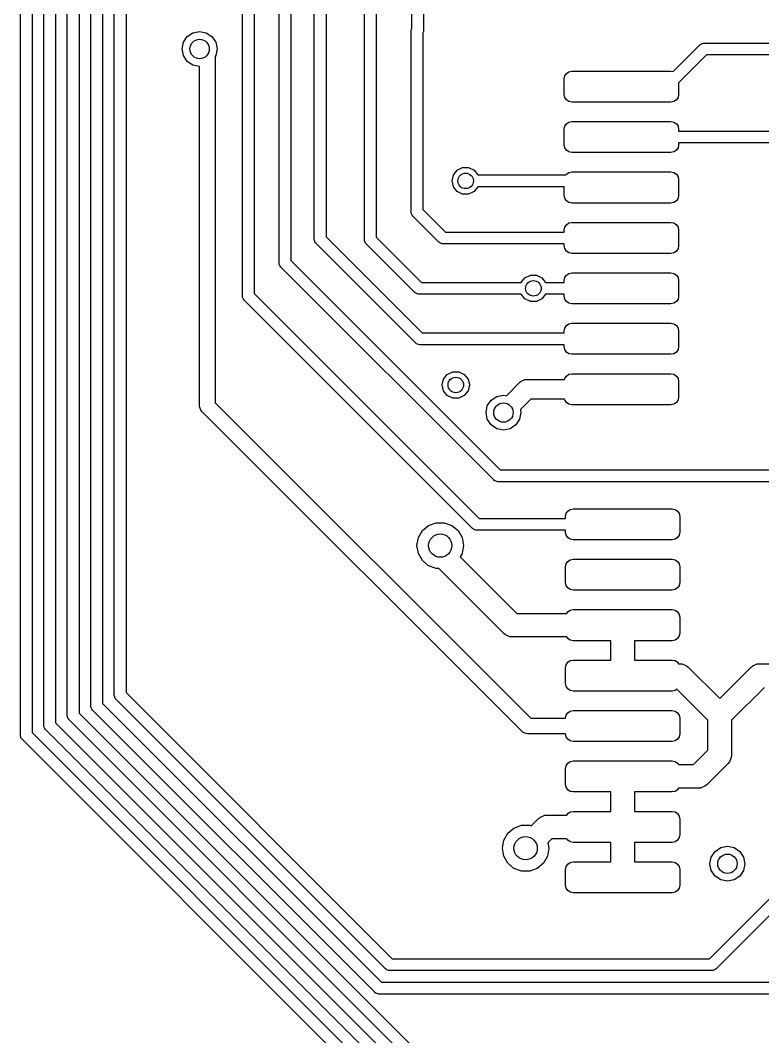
# Model space of a CAD drawing. Extents: x 0.05 to 3.89, y 0.04 to 4.21.
# Drawn here: x 0.322 to 0.699, y 0.857 to 1.373 of the extents above; entities that cross this region are included whole.
import ezdxf

# ---------------------------------------------------------------- set-up
doc = ezdxf.new("R2010")
doc.units = 0
doc.header["$MEASUREMENT"] = 0
doc.layers.add('BLACK', color=7, linetype='CONTINUOUS')

msp = doc.modelspace()

# ---------------------------------------------------------------- linework, layer by layer
at = {"layer": 'BLACK', "linetype": 'CONTINUOUS'}
for p, q in [((0.32246, 1.01016), (0.32246, 1.7734)), ((0.32846, 1.77215), (0.32846, 1.0114)), ((0.33436, 1.01509), (0.33436, 1.76846)), ((0.34036, 1.76722), (0.34036, 1.01633)), ((0.34627, 1.02002), (0.34627, 1.75902)), ((0.35227, 1.75778), (0.35227, 1.02127)), ((0.35817, 1.02496), (0.35817, 1.75409)), ((0.36417, 1.75284), (0.36417, 1.0262)), ((0.37008, 1.03046), (0.37008, 1.62111)), ((0.37608, 1.61943), (0.37608, 1.03171)), ((0.47757, 1.43907), (0.47757, 1.2629)), ((0.47157, 1.26165), (0.47157, 1.43783)), ((0.45369, 1.24969), (0.45369, 1.43043)), ((0.45969, 1.43167), (0.45969, 1.25093)), ((0.52694, 1.42882), (0.52694, 1.36773)), ((0.52094, 1.36862), (0.52094, 1.42758)), ((0.43507, 1.23296), (0.43507, 1.41449)), ((0.44107, 1.41574), (0.44107, 1.2342)), ((0.497, 1.2615), (0.497, 1.41095)), ((0.503, 1.41167), (0.503, 1.26274)), ((0.41, 1.36645), (0.41339, 1.36713)), ((0.41339, 1.36713), (0.41678, 1.36645)), ((0.52062, 1.36741), (0.52068, 1.368)), ((0.52062, 1.27559), (0.52062, 1.36741)), ((0.52068, 1.368), (0.52094, 1.36862)), ((0.52688, 1.36714), (0.52662, 1.36652)), ((0.52662, 1.36652), (0.52662, 1.27683)), ((0.52694, 1.36773), (0.52688, 1.36714)), ((0.40453, 1.35827), (0.4052, 1.36166)), ((0.4052, 1.36166), (0.40712, 1.36453)), ((0.40712, 1.36453), (0.41, 1.36645)), ((0.41678, 1.36645), (0.41965, 1.36453)), ((0.41965, 1.36453), (0.42157, 1.36166)), ((0.42157, 1.36166), (0.42224, 1.35827)), ((0.4052, 1.35488), (0.40453, 1.35827)), ((0.42224, 1.35827), (0.42157, 1.35488)), ((0.65359, 1.34681), (0.66717, 1.36039)), ((0.66717, 1.36039), (0.66762, 1.36076)), ((0.66762, 1.36076), (0.66871, 1.36121)), ((0.66871, 1.36121), (0.66929, 1.36127)), ((0.66929, 1.36127), (0.72141, 1.36127)), ((0.40712, 1.352), (0.4052, 1.35488)), ((0.41, 1.35008), (0.40712, 1.352)), ((0.42157, 1.35488), (0.42125, 1.3544)), ((0.42125, 1.3544), (0.42126, 1.35433)), ((0.42126, 1.35433), (0.42126, 1.1788)), ((0.67053, 1.35527), (0.65633, 1.34106)), ((0.72317, 1.35527), (0.67053, 1.35527)), ((0.41339, 1.34941), (0.41, 1.35008)), ((0.41339, 1.17717), (0.41339, 1.34941)), ((0.59856, 1.34462), (0.59941, 1.34589)), ((0.59941, 1.34589), (0.60069, 1.34675)), ((0.60069, 1.34675), (0.60219, 1.34705)), ((0.60219, 1.34705), (0.65239, 1.34705)), ((0.65239, 1.34705), (0.65359, 1.34681)), ((0.59826, 1.34311), (0.59856, 1.34462)), ((0.59826, 1.33524), (0.59826, 1.34311)), ((0.65633, 1.34106), (0.65633, 1.33524)), ((0.59856, 1.33373), (0.59826, 1.33524)), ((0.59941, 1.33245), (0.59856, 1.33373)), ((0.60069, 1.3316), (0.59941, 1.33245)), ((0.60219, 1.3313), (0.60069, 1.3316)), ((0.65239, 1.3313), (0.60219, 1.3313)), ((0.6539, 1.3316), (0.65239, 1.3313)), ((0.65518, 1.33245), (0.6539, 1.3316)), ((0.65603, 1.33373), (0.65518, 1.33245)), ((0.65633, 1.33524), (0.65603, 1.33373)), ((0.59856, 1.31903), (0.59941, 1.3203)), ((0.59941, 1.3203), (0.60069, 1.32116)), ((0.60069, 1.32116), (0.60219, 1.32146)), ((0.60219, 1.32146), (0.65239, 1.32146)), ((0.65239, 1.32146), (0.6539, 1.32116)), ((0.6539, 1.32116), (0.65518, 1.3203)), ((0.65518, 1.3203), (0.65603, 1.31903)), ((0.59826, 1.31752), (0.59856, 1.31903)), ((0.59826, 1.30965), (0.59826, 1.31752)), ((0.65603, 1.31903), (0.65633, 1.31752)), ((0.65633, 1.31752), (0.65633, 1.31658)), ((0.65633, 1.31658), (0.70998, 1.31658)), ((0.71122, 1.31058), (0.65633, 1.31058)), ((0.65633, 1.31058), (0.65633, 1.30965)), ((0.59856, 1.30814), (0.59826, 1.30965)), ((0.59941, 1.30686), (0.59856, 1.30814)), ((0.60069, 1.30601), (0.59941, 1.30686)), ((0.60219, 1.30571), (0.60069, 1.30601)), ((0.65239, 1.30571), (0.60219, 1.30571)), ((0.6539, 1.30601), (0.65239, 1.30571)), ((0.65518, 1.30686), (0.6539, 1.30601)), ((0.65603, 1.30814), (0.65518, 1.30686)), ((0.65633, 1.30965), (0.65603, 1.30814)), ((0.54142, 1.29134), (0.5421, 1.29433)), ((0.5421, 1.29433), (0.54401, 1.29673)), ((0.54401, 1.29673), (0.54677, 1.29806)), ((0.54677, 1.29806), (0.54984, 1.29806)), ((0.54984, 1.29806), (0.5526, 1.29673)), ((0.5526, 1.29673), (0.55451, 1.29434)), ((0.55451, 1.29434), (0.59916, 1.29434)), ((0.59916, 1.29434), (0.59941, 1.29471)), ((0.59941, 1.29471), (0.60069, 1.29557)), ((0.60069, 1.29557), (0.60219, 1.29587)), ((0.60219, 1.29587), (0.65239, 1.29587)), ((0.65239, 1.29587), (0.6539, 1.29557)), ((0.6539, 1.29557), (0.65518, 1.29471)), ((0.65518, 1.29471), (0.65603, 1.29344)), ((0.5421, 1.28835), (0.54142, 1.29134)), ((0.65603, 1.29344), (0.65633, 1.29193)), ((0.65633, 1.29193), (0.65633, 1.28406)), ((0.54401, 1.28595), (0.5421, 1.28835)), ((0.54677, 1.28462), (0.54401, 1.28595)), ((0.54984, 1.28462), (0.54677, 1.28462)), ((0.5526, 1.28595), (0.54984, 1.28462)), ((0.55451, 1.28834), (0.5526, 1.28595)), ((0.59826, 1.28834), (0.55451, 1.28834)), ((0.59826, 1.28406), (0.59826, 1.28834)), ((0.59856, 1.28255), (0.59826, 1.28406)), ((0.65633, 1.28406), (0.65603, 1.28255)), ((0.59941, 1.28127), (0.59856, 1.28255)), ((0.60069, 1.28042), (0.59941, 1.28127)), ((0.60219, 1.28012), (0.60069, 1.28042)), ((0.65239, 1.28012), (0.60219, 1.28012)), ((0.6539, 1.28042), (0.65239, 1.28012)), ((0.65518, 1.28127), (0.6539, 1.28042)), ((0.65603, 1.28255), (0.65518, 1.28127)), ((0.52068, 1.27501), (0.52062, 1.27559)), ((0.52113, 1.27392), (0.52068, 1.27501)), ((0.5215, 1.27347), (0.52113, 1.27392)), ((0.52662, 1.27683), (0.53805, 1.2654)), ((0.53469, 1.26028), (0.5215, 1.27347)), ((0.59856, 1.26785), (0.59941, 1.26912)), ((0.59941, 1.26912), (0.60069, 1.26998)), ((0.60069, 1.26998), (0.60219, 1.27028)), ((0.60219, 1.27028), (0.65239, 1.27028)), ((0.65239, 1.27028), (0.6539, 1.26998)), ((0.6539, 1.26998), (0.65518, 1.26912)), ((0.65518, 1.26912), (0.65603, 1.26785)), ((0.53805, 1.2654), (0.59826, 1.2654)), ((0.59826, 1.26634), (0.59856, 1.26785)), ((0.59826, 1.2654), (0.59826, 1.26634)), ((0.65603, 1.26785), (0.65633, 1.26634)), ((0.65633, 1.26634), (0.65633, 1.25846)), ((0.47162, 1.26107), (0.47157, 1.26165)), ((0.47207, 1.25999), (0.47162, 1.26107)), ((0.47245, 1.25953), (0.47207, 1.25999)), ((0.52288, 1.2091), (0.47245, 1.25953)), ((0.47757, 1.2629), (0.52624, 1.21422)), ((0.49706, 1.26091), (0.497, 1.2615)), ((0.49751, 1.25983), (0.49706, 1.26091)), ((0.49788, 1.25938), (0.49751, 1.25983)), ((0.52257, 1.23469), (0.49788, 1.25938)), ((0.503, 1.26274), (0.52593, 1.23981)), ((0.53514, 1.25991), (0.53469, 1.26028)), ((0.53623, 1.25946), (0.53514, 1.25991)), ((0.53681, 1.2594), (0.53623, 1.25946)), ((0.59826, 1.2594), (0.53681, 1.2594)), ((0.59826, 1.25846), (0.59826, 1.2594)), ((0.59856, 1.25696), (0.59826, 1.25846)), ((0.65633, 1.25846), (0.65603, 1.25696)), ((0.59941, 1.25568), (0.59856, 1.25696)), ((0.60069, 1.25483), (0.59941, 1.25568)), ((0.60219, 1.25453), (0.60069, 1.25483)), ((0.65239, 1.25453), (0.60219, 1.25453)), ((0.6539, 1.25483), (0.65239, 1.25453)), ((0.65518, 1.25568), (0.6539, 1.25483)), ((0.65603, 1.25696), (0.65518, 1.25568)), ((0.45375, 1.2491), (0.45369, 1.24969)), ((0.4542, 1.24802), (0.45375, 1.2491)), ((0.45457, 1.24757), (0.4542, 1.24802)), ((0.45969, 1.25093), (0.56589, 1.14473)), ((0.56253, 1.13961), (0.45457, 1.24757)), ((0.57838, 1.2422), (0.58114, 1.24353)), ((0.58114, 1.24353), (0.58421, 1.24353)), ((0.58421, 1.24353), (0.58697, 1.2422)), ((0.59856, 1.24225), (0.59941, 1.24353)), ((0.59941, 1.24353), (0.60069, 1.24439)), ((0.60069, 1.24439), (0.60219, 1.24469)), ((0.60219, 1.24469), (0.65239, 1.24469)), ((0.65239, 1.24469), (0.6539, 1.24439)), ((0.6539, 1.24439), (0.65518, 1.24353)), ((0.65518, 1.24353), (0.65603, 1.24225)), ((0.52593, 1.23981), (0.57648, 1.23981)), ((0.57648, 1.23981), (0.57838, 1.2422)), ((0.58697, 1.2422), (0.58888, 1.23981)), ((0.58888, 1.23981), (0.59826, 1.23981)), ((0.59826, 1.24075), (0.59856, 1.24225)), ((0.59826, 1.23981), (0.59826, 1.24075)), ((0.65603, 1.24225), (0.65633, 1.24075)), ((0.65633, 1.24075), (0.65633, 1.23287)), ((0.43513, 1.23237), (0.43507, 1.23296)), ((0.44107, 1.2342), (0.55515, 1.12013)), ((0.52302, 1.23432), (0.52257, 1.23469)), ((0.5234, 1.23416), (0.52302, 1.23432)), ((0.5241, 1.23387), (0.5234, 1.23416)), ((0.52469, 1.23381), (0.5241, 1.23387)), ((0.57648, 1.23381), (0.52469, 1.23381)), ((0.57838, 1.23142), (0.57648, 1.23381)), ((0.58888, 1.23381), (0.58697, 1.23142)), ((0.59826, 1.23381), (0.58888, 1.23381)), ((0.59826, 1.23287), (0.59826, 1.23381)), ((0.59856, 1.23137), (0.59826, 1.23287)), ((0.65633, 1.23287), (0.65603, 1.23137)), ((0.43558, 1.23129), (0.43513, 1.23237)), ((0.43595, 1.23084), (0.43558, 1.23129)), ((0.55178, 1.115), (0.43595, 1.23084)), ((0.58114, 1.23009), (0.57838, 1.23142)), ((0.58421, 1.23009), (0.58114, 1.23009)), ((0.58697, 1.23142), (0.58421, 1.23009)), ((0.59941, 1.23009), (0.59856, 1.23137)), ((0.60069, 1.22924), (0.59941, 1.23009)), ((0.60219, 1.22894), (0.60069, 1.22924)), ((0.65239, 1.22894), (0.60219, 1.22894)), ((0.6539, 1.22924), (0.65239, 1.22894)), ((0.65518, 1.23009), (0.6539, 1.22924)), ((0.65603, 1.23137), (0.65518, 1.23009)), ((0.59856, 1.21666), (0.59941, 1.21794)), ((0.59941, 1.21794), (0.60069, 1.21879)), ((0.60069, 1.21879), (0.60219, 1.21909)), ((0.60219, 1.21909), (0.65239, 1.21909)), ((0.65239, 1.21909), (0.6539, 1.21879)), ((0.6539, 1.21879), (0.65518, 1.21794)), ((0.65518, 1.21794), (0.65603, 1.21666)), ((0.52624, 1.21422), (0.59826, 1.21422)), ((0.59826, 1.21516), (0.59856, 1.21666)), ((0.59826, 1.21422), (0.59826, 1.21516)), ((0.65603, 1.21666), (0.65633, 1.21516)), ((0.65633, 1.21516), (0.65633, 1.20728)), ((0.52333, 1.20873), (0.52288, 1.2091)), ((0.52441, 1.20828), (0.52333, 1.20873)), ((0.525, 1.20822), (0.52441, 1.20828)), ((0.59826, 1.20822), (0.525, 1.20822)), ((0.59826, 1.20728), (0.59826, 1.20822)), ((0.59856, 1.20578), (0.59826, 1.20728)), ((0.65633, 1.20728), (0.65603, 1.20578)), ((0.59941, 1.2045), (0.59856, 1.20578)), ((0.60069, 1.20365), (0.59941, 1.2045)), ((0.60219, 1.20335), (0.60069, 1.20365)), ((0.65239, 1.20335), (0.60219, 1.20335)), ((0.6539, 1.20365), (0.65239, 1.20335)), ((0.65518, 1.2045), (0.6539, 1.20365)), ((0.65603, 1.20578), (0.65518, 1.2045)), ((0.5371, 1.19078), (0.53901, 1.19318)), ((0.53901, 1.19318), (0.54177, 1.19451)), ((0.54177, 1.19451), (0.54484, 1.19451)), ((0.54484, 1.19451), (0.5476, 1.19318)), ((0.5476, 1.19318), (0.54951, 1.19078)), ((0.59856, 1.19107), (0.59941, 1.19235)), ((0.59941, 1.19235), (0.60069, 1.1932)), ((0.60069, 1.1932), (0.60219, 1.1935)), ((0.60219, 1.1935), (0.65239, 1.1935)), ((0.65239, 1.1935), (0.6539, 1.1932)), ((0.6539, 1.1932), (0.65518, 1.19235)), ((0.65518, 1.19235), (0.65603, 1.19107)), ((0.53642, 1.1878), (0.5371, 1.19078)), ((0.5371, 1.18481), (0.53642, 1.1878)), ((0.54951, 1.19078), (0.5502, 1.1878)), ((0.5502, 1.1878), (0.54951, 1.18481)), ((0.56899, 1.18236), (0.5758, 1.18917)), ((0.5758, 1.18917), (0.57655, 1.18979)), ((0.57655, 1.18979), (0.57836, 1.19053)), ((0.57836, 1.19053), (0.57933, 1.19063)), ((0.57836, 1.19053), (0.57836, 1.19053)), ((0.57933, 1.19063), (0.59847, 1.19063)), ((0.59847, 1.19063), (0.59856, 1.19107)), ((0.65603, 1.19107), (0.65633, 1.18957)), ((0.65633, 1.18957), (0.65633, 1.18169)), ((0.53901, 1.18241), (0.5371, 1.18481)), ((0.54177, 1.18108), (0.53901, 1.18241)), ((0.54484, 1.18108), (0.54177, 1.18108)), ((0.5476, 1.18241), (0.54484, 1.18108)), ((0.54951, 1.18481), (0.5476, 1.18241)), ((0.56123, 1.18006), (0.56411, 1.18198)), ((0.56411, 1.18198), (0.5675, 1.18265)), ((0.5675, 1.18265), (0.56899, 1.18236)), ((0.65633, 1.18169), (0.65603, 1.18019)), ((0.41346, 1.1764), (0.41339, 1.17717)), ((0.41405, 1.17498), (0.41346, 1.1764)), ((0.42126, 1.1788), (0.58136, 1.0187)), ((0.55864, 1.17379), (0.55931, 1.17718)), ((0.55931, 1.17718), (0.56123, 1.18006)), ((0.5814, 1.18063), (0.57606, 1.17529)), ((0.59847, 1.18063), (0.5814, 1.18063)), ((0.59856, 1.18019), (0.59847, 1.18063)), ((0.59941, 1.17891), (0.59856, 1.18019)), ((0.60069, 1.17806), (0.59941, 1.17891)), ((0.60219, 1.17776), (0.60069, 1.17806)), ((0.65239, 1.17776), (0.60219, 1.17776)), ((0.6539, 1.17806), (0.65239, 1.17776)), ((0.65518, 1.17891), (0.6539, 1.17806)), ((0.65603, 1.18019), (0.65518, 1.17891)), ((0.41454, 1.17438), (0.41405, 1.17498)), ((0.57694, 1.01198), (0.41454, 1.17438)), ((0.55931, 1.1704), (0.55864, 1.17379)), ((0.57635, 1.17379), (0.57568, 1.1704)), ((0.57606, 1.17529), (0.57635, 1.17379)), ((0.56123, 1.16753), (0.55931, 1.1704)), ((0.56411, 1.16561), (0.56123, 1.16753)), ((0.5675, 1.16494), (0.56411, 1.16561)), ((0.57089, 1.16561), (0.5675, 1.16494)), ((0.57376, 1.16753), (0.57089, 1.16561)), ((0.57568, 1.1704), (0.57376, 1.16753)), ((0.56298, 1.13924), (0.56253, 1.13961)), ((0.56589, 1.14473), (0.70472, 1.14473)), ((0.56324, 1.13913), (0.56298, 1.13924)), ((0.56406, 1.13879), (0.56324, 1.13913)), ((0.56465, 1.13873), (0.56406, 1.13879)), ((0.70348, 1.13873), (0.56465, 1.13873)), ((0.60007, 1.12385), (0.60135, 1.1247)), ((0.60135, 1.1247), (0.60285, 1.125)), ((0.60285, 1.125), (0.65305, 1.125)), ((0.65305, 1.125), (0.65456, 1.1247)), ((0.65456, 1.1247), (0.65584, 1.12385)), ((0.55515, 1.12013), (0.59892, 1.12013)), ((0.59892, 1.12106), (0.59922, 1.12257)), ((0.59892, 1.12013), (0.59892, 1.12106)), ((0.59922, 1.12257), (0.60007, 1.12385)), ((0.65584, 1.12385), (0.65669, 1.12257)), ((0.65669, 1.12257), (0.65699, 1.12106)), ((0.65699, 1.12106), (0.65699, 1.11319)), ((0.52433, 1.11034), (0.52639, 1.11389)), ((0.52639, 1.11389), (0.52953, 1.11653)), ((0.52953, 1.11653), (0.53338, 1.11793)), ((0.53338, 1.11793), (0.53748, 1.11793)), ((0.53748, 1.11793), (0.54134, 1.11653)), ((0.54134, 1.11653), (0.54448, 1.11389)), ((0.54448, 1.11389), (0.54653, 1.11034)), ((0.55224, 1.11463), (0.55178, 1.115)), ((0.55332, 1.11418), (0.55224, 1.11463)), ((0.5539, 1.11413), (0.55332, 1.11418)), ((0.59892, 1.11413), (0.5539, 1.11413)), ((0.59892, 1.11319), (0.59892, 1.11413)), ((0.52362, 1.1063), (0.52433, 1.11034)), ((0.54653, 1.11034), (0.54724, 1.1063)), ((0.59922, 1.11168), (0.59892, 1.11319)), ((0.60007, 1.11041), (0.59922, 1.11168)), ((0.60135, 1.10955), (0.60007, 1.11041)), ((0.60285, 1.10925), (0.60135, 1.10955)), ((0.65305, 1.10925), (0.60285, 1.10925)), ((0.65456, 1.10955), (0.65305, 1.10925)), ((0.65584, 1.11041), (0.65456, 1.10955)), ((0.65669, 1.11168), (0.65584, 1.11041)), ((0.65699, 1.11319), (0.65669, 1.11168)), ((0.52433, 1.10226), (0.52362, 1.1063)), ((0.54724, 1.1063), (0.54653, 1.10226)), ((0.52639, 1.09871), (0.52433, 1.10226)), ((0.52953, 1.09607), (0.52639, 1.09871)), ((0.54653, 1.10226), (0.54561, 1.10067)), ((0.54561, 1.10067), (0.57434, 1.07194)), ((0.60007, 1.09826), (0.60135, 1.09911)), ((0.60135, 1.09911), (0.60285, 1.09941)), ((0.60285, 1.09941), (0.65305, 1.09941)), ((0.65305, 1.09941), (0.65456, 1.09911)), ((0.65456, 1.09911), (0.65584, 1.09826)), ((0.53338, 1.09467), (0.52953, 1.09607)), ((0.53464, 1.09467), (0.53338, 1.09467)), ((0.56761, 1.0617), (0.53464, 1.09467)), ((0.59892, 1.09547), (0.59922, 1.09698)), ((0.59892, 1.0876), (0.59892, 1.09547)), ((0.59922, 1.09698), (0.60007, 1.09826)), ((0.65584, 1.09826), (0.65669, 1.09698)), ((0.65669, 1.09698), (0.65699, 1.09547)), ((0.65699, 1.09547), (0.65699, 1.0876)), ((0.59922, 1.08609), (0.59892, 1.0876)), ((0.60007, 1.08481), (0.59922, 1.08609)), ((0.60135, 1.08396), (0.60007, 1.08481)), ((0.60285, 1.08366), (0.60135, 1.08396)), ((0.65305, 1.08366), (0.60285, 1.08366)), ((0.65456, 1.08396), (0.65305, 1.08366)), ((0.65584, 1.08481), (0.65456, 1.08396)), ((0.65669, 1.08609), (0.65584, 1.08481)), ((0.65699, 1.0876), (0.65669, 1.08609)), ((0.59959, 1.07194), (0.60007, 1.07267)), ((0.60007, 1.07267), (0.60135, 1.07352)), ((0.60135, 1.07352), (0.60285, 1.07382)), ((0.60285, 1.07382), (0.65305, 1.07382)), ((0.65305, 1.07382), (0.65456, 1.07352)), ((0.65456, 1.07352), (0.65584, 1.07267)), ((0.65584, 1.07267), (0.65669, 1.07139)), ((0.57434, 1.07194), (0.59959, 1.07194)), ((0.65669, 1.07139), (0.65699, 1.06988)), ((0.65699, 1.06988), (0.65699, 1.06201)), ((0.56852, 1.06096), (0.56761, 1.0617)), ((0.57001, 1.06034), (0.56852, 1.06096)), ((0.57068, 1.06006), (0.57001, 1.06034)), ((0.57185, 1.05994), (0.57068, 1.06006)), ((0.59959, 1.05994), (0.57185, 1.05994)), ((0.60007, 1.05922), (0.59959, 1.05994)), ((0.60135, 1.05837), (0.60007, 1.05922)), ((0.60285, 1.05807), (0.60135, 1.05837)), ((0.62195, 1.05807), (0.60285, 1.05807)), ((0.62195, 1.04823), (0.62195, 1.05807)), ((0.65305, 1.05807), (0.63395, 1.05807)), ((0.63395, 1.05807), (0.63395, 1.04823)), ((0.65456, 1.05837), (0.65305, 1.05807)), ((0.65584, 1.05922), (0.65456, 1.05837)), ((0.65669, 1.0605), (0.65584, 1.05922)), ((0.65699, 1.06201), (0.65669, 1.0605)), ((0.59922, 1.0458), (0.60007, 1.04708)), ((0.60007, 1.04708), (0.60135, 1.04793)), ((0.60135, 1.04793), (0.60285, 1.04823)), ((0.60285, 1.04823), (0.62195, 1.04823)), ((0.63395, 1.04823), (0.65305, 1.04823)), ((0.65305, 1.04823), (0.65456, 1.04793)), ((0.65456, 1.04793), (0.65584, 1.04708)), ((0.65584, 1.04708), (0.65632, 1.04635)), ((0.59892, 1.04429), (0.59922, 1.0458)), ((0.59892, 1.03642), (0.59892, 1.04429)), ((0.65632, 1.04635), (0.65699, 1.04635)), ((0.65699, 1.04635), (0.65816, 1.04624)), ((0.65816, 1.04624), (0.66032, 1.04534)), ((0.66032, 1.04534), (0.66123, 1.0446)), ((0.66123, 1.0446), (0.67717, 1.02866)), ((0.67717, 1.02866), (0.6931, 1.0446)), ((0.6931, 1.0446), (0.69401, 1.04534)), ((0.69401, 1.04534), (0.69617, 1.04624)), ((0.69617, 1.04624), (0.69734, 1.04635)), ((0.69734, 1.04635), (0.82498, 1.04635)), ((0.37608, 1.03171), (0.51109, 0.8967)), ((0.59922, 1.03491), (0.59892, 1.03642)), ((0.60007, 1.03363), (0.59922, 1.03491)), ((0.60135, 1.03278), (0.60007, 1.03363)), ((0.60285, 1.03248), (0.60135, 1.03278)), ((0.65305, 1.03248), (0.60285, 1.03248)), ((0.65456, 1.03278), (0.65305, 1.03248)), ((0.65547, 1.03339), (0.65456, 1.03278)), ((0.67117, 1.01769), (0.65547, 1.03339)), ((0.69983, 1.03435), (0.68317, 1.01769)), ((0.36417, 1.0262), (0.50558, 0.8848)), ((0.37014, 1.02988), (0.37008, 1.03046)), ((0.37058, 1.0288), (0.37014, 1.02988)), ((0.37096, 1.02834), (0.37058, 1.0288)), ((0.50772, 0.89158), (0.37096, 1.02834)), ((0.35227, 1.02127), (0.69809, 0.67544)), ((0.35823, 1.02437), (0.35817, 1.02496)), ((0.35868, 1.02329), (0.35823, 1.02437)), ((0.35905, 1.02283), (0.35868, 1.02329)), ((0.50221, 0.87967), (0.35905, 1.02283)), ((0.59922, 1.02021), (0.60007, 1.02148)), ((0.60007, 1.02148), (0.60135, 1.02234)), ((0.60135, 1.02234), (0.60285, 1.02264)), ((0.60285, 1.02264), (0.65305, 1.02264)), ((0.65305, 1.02264), (0.65456, 1.02234)), ((0.65456, 1.02234), (0.65584, 1.02148)), ((0.65584, 1.02148), (0.65669, 1.02021)), ((0.34036, 1.01633), (0.69316, 0.66354)), ((0.34633, 1.01944), (0.34627, 1.02002)), ((0.34677, 1.01836), (0.34633, 1.01944)), ((0.34715, 1.0179), (0.34677, 1.01836)), ((0.69473, 0.67032), (0.34715, 1.0179)), ((0.58136, 1.0187), (0.59892, 1.0187)), ((0.59892, 1.0187), (0.59922, 1.02021)), ((0.65669, 1.02021), (0.65699, 1.0187)), ((0.65699, 1.0187), (0.65699, 1.01083)), ((0.67117, 1.00249), (0.67117, 1.01769)), ((0.68317, 1.01769), (0.68317, 1)), ((0.32846, 1.0114), (0.88214, 0.45772)), ((0.33442, 1.01451), (0.33436, 1.01509)), ((0.33487, 1.01343), (0.33442, 1.01451)), ((0.33524, 1.01297), (0.33487, 1.01343)), ((0.6898, 0.65841), (0.33524, 1.01297)), ((0.57754, 1.01149), (0.57694, 1.01198)), ((0.57896, 1.0109), (0.57754, 1.01149)), ((0.57972, 1.01083), (0.57896, 1.0109)), ((0.59892, 1.01083), (0.57972, 1.01083)), ((0.59922, 1.00932), (0.59892, 1.01083)), ((0.65699, 1.01083), (0.65669, 1.00932)), ((0.32251, 1.00958), (0.32246, 1.01016)), ((0.32296, 1.00849), (0.32251, 1.00958)), ((0.32334, 1.00804), (0.32296, 1.00849)), ((0.87877, 0.4526), (0.32334, 1.00804)), ((0.60007, 1.00804), (0.59922, 1.00932)), ((0.60135, 1.00719), (0.60007, 1.00804)), ((0.60285, 1.00689), (0.60135, 1.00719)), ((0.65305, 1.00689), (0.60285, 1.00689)), ((0.65456, 1.00719), (0.65305, 1.00689)), ((0.65584, 1.00804), (0.65456, 1.00719)), ((0.65669, 1.00932), (0.65584, 1.00804)), ((0.66385, 0.99517), (0.67117, 1.00249)), ((0.59922, 0.99462), (0.60007, 0.99589)), ((0.60007, 0.99589), (0.60135, 0.99675)), ((0.60135, 0.99675), (0.60285, 0.99705)), ((0.60285, 0.99705), (0.65305, 0.99705)), ((0.65305, 0.99705), (0.65456, 0.99675)), ((0.65456, 0.99675), (0.65584, 0.99589)), ((0.65584, 0.99589), (0.65632, 0.99517)), ((0.68141, 0.99576), (0.67058, 0.98493)), ((0.68215, 0.99667), (0.68141, 0.99576)), ((0.68305, 0.99883), (0.68215, 0.99667)), ((0.68317, 1), (0.68305, 0.99883)), ((0.59892, 0.99311), (0.59922, 0.99462)), ((0.59892, 0.98524), (0.59892, 0.99311)), ((0.65632, 0.99517), (0.66385, 0.99517)), ((0.59922, 0.98373), (0.59892, 0.98524)), ((0.67058, 0.98493), (0.66967, 0.98418)), ((0.60007, 0.98245), (0.59922, 0.98373)), ((0.60135, 0.9816), (0.60007, 0.98245)), ((0.60285, 0.9813), (0.60135, 0.9816)), ((0.62195, 0.9813), (0.60285, 0.9813)), ((0.62195, 0.97146), (0.62195, 0.9813)), ((0.65305, 0.9813), (0.63395, 0.9813)), ((0.63395, 0.9813), (0.63395, 0.97146)), ((0.65456, 0.9816), (0.65305, 0.9813)), ((0.65584, 0.98245), (0.65456, 0.9816)), ((0.65632, 0.98317), (0.65584, 0.98245)), ((0.66634, 0.98317), (0.65632, 0.98317)), ((0.66751, 0.98329), (0.66634, 0.98317)), ((0.66967, 0.98418), (0.66751, 0.98329)), ((0.58623, 0.96857), (0.5884, 0.96947)), ((0.5884, 0.96947), (0.58957, 0.96958)), ((0.58957, 0.96958), (0.59959, 0.96958)), ((0.59959, 0.96958), (0.60007, 0.9703)), ((0.60007, 0.9703), (0.60135, 0.97116)), ((0.60135, 0.97116), (0.60285, 0.97146)), ((0.60285, 0.97146), (0.62195, 0.97146)), ((0.63395, 0.97146), (0.65305, 0.97146)), ((0.65305, 0.97146), (0.65456, 0.97116)), ((0.65456, 0.97116), (0.65584, 0.9703)), ((0.65584, 0.9703), (0.65669, 0.96903)), ((0.57283, 0.96298), (0.57669, 0.96439)), ((0.57669, 0.96439), (0.58079, 0.96439)), ((0.58079, 0.96439), (0.58159, 0.9641)), ((0.58159, 0.9641), (0.58532, 0.96783)), ((0.58532, 0.96783), (0.58623, 0.96857)), ((0.65669, 0.96903), (0.65699, 0.96752)), ((0.65699, 0.96752), (0.65699, 0.95965)), ((0.56764, 0.9568), (0.56969, 0.96035)), ((0.56969, 0.96035), (0.57283, 0.96298)), ((0.65699, 0.95965), (0.65669, 0.95814)), ((0.56693, 0.95276), (0.56764, 0.9568)), ((0.59205, 0.95758), (0.59005, 0.95558)), ((0.59005, 0.95558), (0.59055, 0.95276)), ((0.59959, 0.95758), (0.59205, 0.95758)), ((0.60007, 0.95686), (0.59959, 0.95758)), ((0.60135, 0.95601), (0.60007, 0.95686)), ((0.60285, 0.95571), (0.60135, 0.95601)), ((0.62195, 0.95571), (0.60285, 0.95571)), ((0.62195, 0.94587), (0.62195, 0.95571)), ((0.65305, 0.95571), (0.63395, 0.95571)), ((0.63395, 0.95571), (0.63395, 0.94587)), ((0.65456, 0.95601), (0.65305, 0.95571)), ((0.65584, 0.95686), (0.65456, 0.95601)), ((0.65669, 0.95814), (0.65584, 0.95686)), ((0.56764, 0.94872), (0.56693, 0.95276)), ((0.59055, 0.95276), (0.58984, 0.94872)), ((0.67292, 0.94827), (0.67484, 0.95115)), ((0.67484, 0.95115), (0.67771, 0.95307)), ((0.67771, 0.95307), (0.6811, 0.95374)), ((0.6811, 0.95374), (0.68449, 0.95307)), ((0.68449, 0.95307), (0.68737, 0.95115)), ((0.68737, 0.95115), (0.68929, 0.94827)), ((0.56969, 0.94516), (0.56764, 0.94872)), ((0.57283, 0.94253), (0.56969, 0.94516)), ((0.58779, 0.94516), (0.58465, 0.94253)), ((0.58984, 0.94872), (0.58779, 0.94516)), ((0.59922, 0.94344), (0.60007, 0.94471)), ((0.60007, 0.94471), (0.60135, 0.94557)), ((0.60135, 0.94557), (0.60285, 0.94587)), ((0.60285, 0.94587), (0.62195, 0.94587)), ((0.63395, 0.94587), (0.65305, 0.94587)), ((0.65305, 0.94587), (0.65456, 0.94557)), ((0.65456, 0.94557), (0.65584, 0.94471)), ((0.65584, 0.94471), (0.65669, 0.94344)), ((0.67224, 0.94488), (0.67292, 0.94827)), ((0.67292, 0.94149), (0.67224, 0.94488)), ((0.68929, 0.94827), (0.68996, 0.94488)), ((0.68996, 0.94488), (0.68929, 0.94149)), ((0.57669, 0.94112), (0.57283, 0.94253)), ((0.58079, 0.94112), (0.57669, 0.94112)), ((0.58465, 0.94253), (0.58079, 0.94112)), ((0.59892, 0.94193), (0.59922, 0.94344)), ((0.59892, 0.93406), (0.59892, 0.94193)), ((0.65669, 0.94344), (0.65699, 0.94193)), ((0.65699, 0.94193), (0.65699, 0.93406)), ((0.67199, 0.8967), (0.71747, 0.94219)), ((0.67484, 0.93862), (0.67292, 0.94149)), ((0.67771, 0.9367), (0.67484, 0.93862)), ((0.72259, 0.93882), (0.67535, 0.89158)), ((0.68737, 0.93862), (0.68449, 0.9367)), ((0.68929, 0.94149), (0.68737, 0.93862)), ((0.59922, 0.93255), (0.59892, 0.93406)), ((0.65699, 0.93406), (0.65669, 0.93255)), ((0.6811, 0.93602), (0.67771, 0.9367)), ((0.68449, 0.9367), (0.6811, 0.93602)), ((0.60007, 0.93127), (0.59922, 0.93255)), ((0.60135, 0.93042), (0.60007, 0.93127)), ((0.60285, 0.93012), (0.60135, 0.93042)), ((0.65305, 0.93012), (0.60285, 0.93012)), ((0.65456, 0.93042), (0.65305, 0.93012)), ((0.65584, 0.93127), (0.65456, 0.93042)), ((0.65669, 0.93255), (0.65584, 0.93127)), ((0.51109, 0.8967), (0.67199, 0.8967)), ((0.50818, 0.89121), (0.50772, 0.89158)), ((0.50835, 0.89113), (0.50818, 0.89121)), ((0.50926, 0.89076), (0.50835, 0.89113)), ((0.50984, 0.8907), (0.50926, 0.89076)), ((0.67323, 0.8907), (0.50984, 0.8907)), ((0.67381, 0.89076), (0.67323, 0.8907)), ((0.6749, 0.89121), (0.67381, 0.89076)), ((0.67535, 0.89158), (0.6749, 0.89121)), ((0.50558, 0.8848), (0.85929, 0.8848)), ((0.50267, 0.8793), (0.50221, 0.87967)), ((0.50277, 0.87926), (0.50267, 0.8793)), ((0.50375, 0.87885), (0.50277, 0.87926)), ((0.50433, 0.8788), (0.50375, 0.87885)), ((0.86281, 0.8788), (0.50433, 0.8788))]:
    msp.add_line(p, q, dxfattribs=at)
at = {"layer": 'BLACK'}
for centre, radius in [((0.41339, 1.35827), 0.00492), ((0.54831, 1.29134), 0.00394), ((0.58268, 1.23681), 0.00394), ((0.54331, 1.1878), 0.00394), ((0.5675, 1.17379), 0.00492), ((0.53543, 1.1063), 0.00591), ((0.57874, 0.95276), 0.00591), ((0.6811, 0.94488), 0.00492)]:
    msp.add_circle(centre, radius, dxfattribs=at)

doc.saveas('drawing.dxf')
